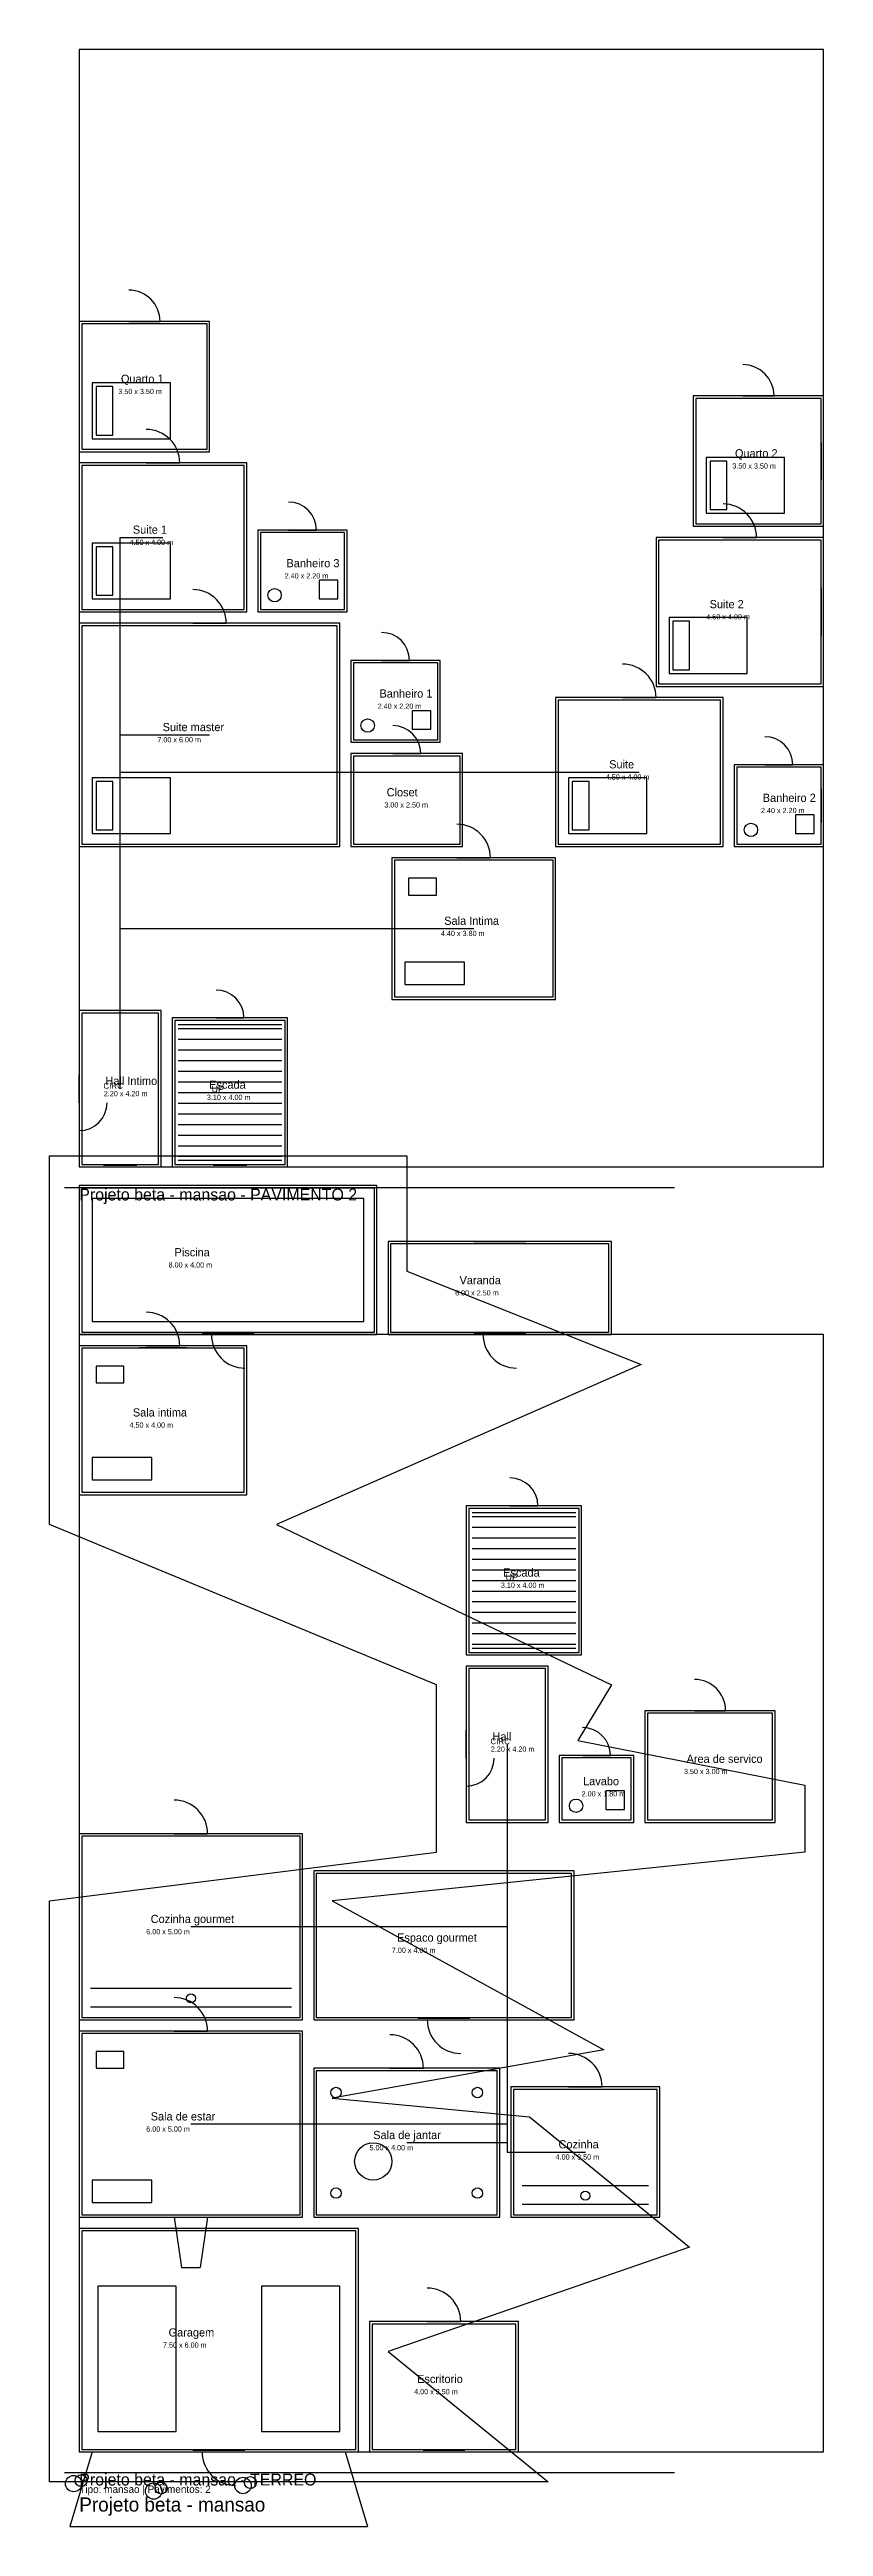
# Model space of a CAD drawing. Extents: x -0.8 to 20, y -2 to 64.5.
import ezdxf

# ---------------------------------------------------------------- set-up
doc = ezdxf.new("R2010")
doc.units = 0

msp = doc.modelspace()

# ---------------------------------------------------------------- linework, layer by layer
at = {"layer": 'CIRCULATION', "color": 8}
for p, q in [((1.1, 36.6), (1.1, 51.4)), ((1.1, 51.4), (2.25, 51.4)), ((1.1, 36.6), (1.1, 46.1)), ((1.1, 46.1), (3.5, 46.1)), ((1.1, 36.6), (1.1, 45.1)), ((1.1, 45.1), (15.05, 45.1)), ((1.1, 36.6), (1.1, 40.9)), ((1.1, 40.9), (10.6, 40.9)), ((11.5, 19), (11.5, 8.8)), ((11.5, 19), (11.5, 8.3)), ((11.5, 19), (11.5, 8.05)), ((11.5, 19), (11.5, 14.1)), ((11.5, 14.1), (3, 14.1)), ((11.5, 8.8), (3, 8.8)), ((11.5, 8.3), (8.8, 8.3)), ((11.5, 8.05), (13.6, 8.05))]:
    msp.add_line(p, q, dxfattribs=at)
at = {"layer": 'DOORS', "color": 1}
for p, q in [((1.33, 57.2), (2.17, 57.2)), ((17.83, 55.2), (18.67, 55.2)), ((1.8, 53.4), (2.7, 53.4)), ((5.625, 51.6), (6.375, 51.6)), ((17.3, 51.4), (18.2, 51.4)), ((3.05, 49.1), (3.95, 49.1)), ((8.125, 48.1), (8.875, 48.1)), ((14.6, 47.1), (15.5, 47.1)), ((8.425, 45.6), (9.175, 45.6)), ((18.425, 45.3), (19.175, 45.3)), ((10.15, 42.8), (11.05, 42.8)), ((3.675, 38.5), (4.425, 38.5)), ((0, 36.225), (0, 36.975)), ((3.55, 30), (4.45, 30)), ((10.85, 30), (11.75, 30)), ((1.8, 29.7), (2.7, 29.7)), ((11.575, 25.4), (12.325, 25.4)), ((10.4, 18.625), (10.4, 19.375)), ((16.53, 19.9), (17.37, 19.9)), ((13.525, 18.7), (14.275, 18.7)), ((2.55, 16.6), (3.45, 16.6)), ((9.35, 11.6), (10.25, 11.6)), ((2.55, 11.3), (3.45, 11.3)), ((8.35, 10.3), (9.25, 10.3)), ((13.15, 9.8), (14.05, 9.8)), ((9.35, 3.5), (10.25, 3.5)), ((3.3, 0), (4.2, 0))]:
    msp.add_line(p, q, dxfattribs=at)
at = {"layer": 'DOORS', "color": 6}
for centre, radius, start, end in [((1.33, 57.2), 0.84, 0, 90), ((17.83, 55.2), 0.84, 0, 90), ((1.8, 53.4), 0.9, 0, 90), ((5.625, 51.6), 0.75, 0, 90), ((17.3, 51.4), 0.9, 0, 90), ((3.05, 49.1), 0.9, 0, 90), ((8.125, 48.1), 0.75, 0, 90), ((14.6, 47.1), 0.9, 0, 90), ((8.425, 45.6), 0.75, 0, 90), ((18.425, 45.3), 0.75, 0, 90), ((10.15, 42.8), 0.9, 0, 90), ((3.675, 38.5), 0.75, 0, 90), ((0, 36.225), 0.75, 270, 360), ((1.8, 29.7), 0.9, 0, 90), ((4.45, 30), 0.9, 180, 270), ((11.75, 30), 0.9, 180, 270), ((11.575, 25.4), 0.75, 0, 90), ((16.53, 19.9), 0.84, 0, 90), ((13.525, 18.7), 0.75, 0, 90), ((10.4, 18.625), 0.75, 270, 360), ((2.55, 16.6), 0.9, 0, 90), ((2.55, 11.3), 0.9, 0, 90), ((10.25, 11.6), 0.9, 180, 270), ((8.35, 10.3), 0.9, 0, 90), ((13.15, 9.8), 0.9, 0, 90), ((9.35, 3.5), 0.9, 0, 90), ((4.2, 0), 0.9, 180, 270)]:
    msp.add_arc(centre, radius, start, end, dxfattribs=at)
at = {"layer": 'FIXTURES', "color": 4}
for p, q in [((6.95, 50.25), (6.45, 50.25)), ((6.45, 50.25), (6.45, 49.75)), ((6.95, 49.75), (6.95, 50.25)), ((6.45, 49.75), (6.95, 49.75)), ((9.45, 46.75), (8.95, 46.75)), ((8.95, 46.75), (8.95, 46.25)), ((9.45, 46.25), (9.45, 46.75)), ((8.95, 46.25), (9.45, 46.25)), ((19.75, 43.95), (19.25, 43.95)), ((19.25, 43.95), (19.25, 43.45)), ((19.75, 43.45), (19.75, 43.95)), ((19.25, 43.45), (19.75, 43.45)), ((14.65, 17.75), (14.15, 17.75)), ((14.15, 17.75), (14.15, 17.25)), ((14.65, 17.25), (14.65, 17.75)), ((14.15, 17.25), (14.65, 17.25))]:
    msp.add_line(p, q, dxfattribs=at)
at = {"layer": 'FIXTURES', "color": 3}
for p, q in [((0.3, 12.45), (5.7, 12.45)), ((0.3, 11.95), (5.7, 11.95)), ((11.9, 7.15), (15.3, 7.15)), ((11.9, 6.65), (15.3, 6.65))]:
    msp.add_line(p, q, dxfattribs=at)
at = {"layer": 'FIXTURES', "color": 2}
for centre in [(5.25, 49.85), (7.75, 46.35), (18.05, 43.55), (13.35, 17.35)]:
    msp.add_circle(centre, 0.18, dxfattribs=at)
at = {"layer": 'FIXTURES', "color": 1}
for centre in [(3, 12.18), (13.6, 6.88)]:
    msp.add_circle(centre, 0.12, dxfattribs=at)
at = {"layer": 'FURNITURE', "color": 6}
for p, q in [((2.45, 55.55), (0.35, 55.55)), ((0.35, 55.55), (0.35, 54.05)), ((2.45, 54.05), (2.45, 55.55)), ((0.35, 54.05), (2.45, 54.05)), ((18.95, 53.55), (16.85, 53.55)), ((16.85, 53.55), (16.85, 52.05)), ((18.95, 52.05), (18.95, 53.55)), ((16.85, 52.05), (18.95, 52.05)), ((2.45, 51.25), (0.35, 51.25)), ((0.35, 51.25), (0.35, 49.75)), ((2.45, 49.75), (2.45, 51.25)), ((0.35, 49.75), (2.45, 49.75)), ((17.95, 49.25), (15.85, 49.25)), ((15.85, 49.25), (15.85, 47.75)), ((17.95, 47.75), (17.95, 49.25)), ((15.85, 47.75), (17.95, 47.75)), ((2.45, 44.95), (0.35, 44.95)), ((0.35, 44.95), (0.35, 43.45)), ((2.45, 43.45), (2.45, 44.95)), ((15.25, 44.95), (13.15, 44.95)), ((13.15, 44.95), (13.15, 43.45)), ((15.25, 43.45), (15.25, 44.95)), ((0.35, 43.45), (2.45, 43.45)), ((13.15, 43.45), (15.25, 43.45)), ((9.6, 42.25), (8.85, 42.25)), ((8.85, 42.25), (8.85, 41.8)), ((9.6, 41.8), (9.6, 42.25)), ((8.85, 41.8), (9.6, 41.8)), ((10.35, 40), (8.75, 40)), ((8.75, 40), (8.75, 39.4)), ((10.35, 39.4), (10.35, 40)), ((8.75, 39.4), (10.35, 39.4)), ((1.2, 29.15), (0.45, 29.15)), ((0.45, 29.15), (0.45, 28.7)), ((0.45, 28.7), (1.2, 28.7)), ((1.2, 28.7), (1.2, 29.15)), ((1.95, 26.7), (0.35, 26.7)), ((0.35, 26.7), (0.35, 26.1)), ((1.95, 26.1), (1.95, 26.7)), ((0.35, 26.1), (1.95, 26.1)), ((1.2, 10.75), (0.45, 10.75)), ((0.45, 10.75), (0.45, 10.3)), ((1.2, 10.3), (1.2, 10.75)), ((0.45, 10.3), (1.2, 10.3)), ((1.95, 7.3), (0.35, 7.3)), ((0.35, 7.3), (0.35, 6.7)), ((0.35, 6.7), (1.95, 6.7)), ((1.95, 6.7), (1.95, 7.3))]:
    msp.add_line(p, q, dxfattribs=at)
at = {"layer": 'FURNITURE', "color": 8}
for p, q in [((0.9, 55.45), (0.45, 55.45)), ((0.45, 55.45), (0.45, 54.15)), ((0.9, 54.15), (0.9, 55.45)), ((0.45, 54.15), (0.9, 54.15)), ((17.4, 53.45), (16.95, 53.45)), ((16.95, 53.45), (16.95, 52.15)), ((17.4, 52.15), (17.4, 53.45)), ((16.95, 52.15), (17.4, 52.15)), ((0.9, 51.15), (0.45, 51.15)), ((0.45, 51.15), (0.45, 49.85)), ((0.9, 49.85), (0.9, 51.15)), ((0.45, 49.85), (0.9, 49.85)), ((16.4, 49.15), (15.95, 49.15)), ((15.95, 49.15), (15.95, 47.85)), ((16.4, 47.85), (16.4, 49.15)), ((15.95, 47.85), (16.4, 47.85)), ((0.9, 44.85), (0.45, 44.85)), ((0.45, 44.85), (0.45, 43.55)), ((0.9, 43.55), (0.9, 44.85)), ((13.7, 44.85), (13.25, 44.85)), ((13.25, 44.85), (13.25, 43.55)), ((13.7, 43.55), (13.7, 44.85)), ((0.45, 43.55), (0.9, 43.55)), ((13.25, 43.55), (13.7, 43.55))]:
    msp.add_line(p, q, dxfattribs=at)
at = {"layer": 'FURNITURE', "color": 5}
for p, q in [((2.6, 4.45), (0.5, 4.45)), ((0.5, 4.45), (0.5, 0.55)), ((2.6, 0.55), (2.6, 4.45)), ((7, 4.45), (4.9, 4.45)), ((4.9, 4.45), (4.9, 0.55)), ((7, 0.55), (7, 4.45)), ((0.5, 0.55), (2.6, 0.55)), ((4.9, 0.55), (7, 0.55))]:
    msp.add_line(p, q, dxfattribs=at)
at = {"layer": 'FURNITURE', "color": 2}
for centre, radius in [((6.9, 9.65), 0.14), ((10.7, 9.65), 0.14), ((7.9, 7.8), 0.5), ((6.9, 6.95), 0.14), ((10.7, 6.95), 0.14)]:
    msp.add_circle(centre, radius, dxfattribs=at)
at = {"layer": 'GUIDES', "color": 9}
for p, q in [((-0.4, 33.95), (16, 33.95)), ((-0.4, -0.55), (16, -0.55))]:
    msp.add_line(p, q, dxfattribs=at)
at = {"layer": 'LANDSCAPE', "color": 4}
for p, q in [((7.65, 33.65), (0.35, 33.65)), ((0.35, 33.65), (0.35, 30.35)), ((7.65, 30.35), (7.65, 33.65)), ((0.35, 30.35), (7.65, 30.35))]:
    msp.add_line(p, q, dxfattribs=at)
at = {"layer": 'LANDSCAPE', "color": 3}
for p, q in [((2.55, 6.3), (2.75, 4.95)), ((3.45, 6.3), (3.25, 4.95)), ((2.75, 4.95), (3.25, 4.95))]:
    msp.add_line(p, q, dxfattribs=at)
at = {"layer": 'LANDSCAPE', "color": 2}
for p, q in [((0.35, 0), (-0.25, -2)), ((7.15, 0), (7.75, -2)), ((-0.25, -2), (7.75, -2))]:
    msp.add_line(p, q, dxfattribs=at)
at = {"layer": 'LANDSCAPE', "color": 3}
for centre, radius in [((-0.15, -0.85), 0.22), ((0.05, -0.77), 0.16), ((4.6, -0.82), 0.16), ((2, -1.05), 0.22), ((2.2, -0.97), 0.16), ((4.4, -0.9), 0.22)]:
    msp.add_circle(centre, radius, dxfattribs=at)
at = {"layer": 'OUTLINE', "color": 3}
for p, q in [((-0.8, 31.7), (-0.8, 34.8)), ((-0.8, 34.8), (8.8, 34.8)), ((8.8, 34.8), (8.8, 31.7)), ((-0.8, 29.2), (-0.8, 31.7)), ((8.8, 31.7), (15.1, 29.2)), ((-0.8, 24.9), (-0.8, 29.2)), ((15.1, 29.2), (5.3, 24.9)), ((9.6, 20.6), (-0.8, 24.9)), ((5.3, 24.9), (14.3, 20.6)), ((9.6, 19.1), (9.6, 20.6)), ((14.3, 20.6), (13.4, 19.1)), ((9.6, 17.9), (9.6, 19.1)), ((13.4, 19.1), (19.5, 17.9)), ((9.6, 16.1), (9.6, 17.9)), ((19.5, 17.9), (19.5, 16.1)), ((-0.8, 14.8), (9.6, 16.1)), ((19.5, 16.1), (6.8, 14.8)), ((-0.8, 10.8), (-0.8, 14.8)), ((6.8, 14.8), (14.1, 10.8)), ((-0.8, 9.5), (-0.8, 10.8)), ((14.1, 10.8), (6.8, 9.5)), ((-0.8, 9), (-0.8, 9.5)), ((6.8, 9.5), (12.1, 9)), ((-0.8, 5.5), (-0.8, 9)), ((12.1, 9), (16.4, 5.5)), ((-0.8, 2.7), (-0.8, 5.5)), ((16.4, 5.5), (8.3, 2.7)), ((-0.8, -0.8), (-0.8, 2.7)), ((8.3, 2.7), (12.6, -0.8)), ((12.6, -0.8), (-0.8, -0.8))]:
    msp.add_line(p, q, dxfattribs=at)
at = {"layer": 'PLOT', "color": 8}
for p, q in [((20, 64.5), (0, 64.5)), ((0, 64.5), (0, 34.5)), ((20, 34.5), (20, 64.5)), ((0, 34.5), (20, 34.5)), ((20, 30), (0, 30)), ((0, 30), (0, 0)), ((20, 0), (20, 30)), ((0, 0), (20, 0))]:
    msp.add_line(p, q, dxfattribs=at)
at = {"layer": 'STAIRS', "color": 4}
for p, q in [((2.66, 38.32), (5.44, 38.32)), ((2.66, 38.214), (5.44, 38.214)), ((2.66, 37.929), (5.44, 37.929)), ((2.66, 37.643), (5.44, 37.643)), ((2.66, 37.357), (5.44, 37.357)), ((2.66, 37.071), (5.44, 37.071)), ((2.66, 36.786), (5.44, 36.786)), ((2.66, 36.5), (5.44, 36.5)), ((2.66, 36.214), (5.44, 36.214)), ((2.66, 35.929), (5.44, 35.929)), ((2.66, 35.643), (5.44, 35.643)), ((2.66, 35.357), (5.44, 35.357)), ((2.66, 35.071), (5.44, 35.071)), ((2.66, 34.786), (5.44, 34.786)), ((2.66, 34.68), (5.44, 34.68)), ((10.56, 25.22), (13.34, 25.22)), ((10.56, 25.114), (13.34, 25.114)), ((10.56, 24.829), (13.34, 24.829)), ((10.56, 24.543), (13.34, 24.543)), ((10.56, 24.257), (13.34, 24.257)), ((10.56, 23.971), (13.34, 23.971)), ((10.56, 23.686), (13.34, 23.686)), ((10.56, 23.4), (13.34, 23.4)), ((10.56, 23.114), (13.34, 23.114)), ((10.56, 22.829), (13.34, 22.829)), ((10.56, 22.543), (13.34, 22.543)), ((10.56, 22.257), (13.34, 22.257)), ((10.56, 21.971), (13.34, 21.971)), ((10.56, 21.686), (13.34, 21.686)), ((10.56, 21.58), (13.34, 21.58))]:
    msp.add_line(p, q, dxfattribs=at)
at = {"layer": 'WALLS', "color": 7}
for p, q in [((3.5, 57.2), (0, 57.2)), ((0, 57.2), (0, 53.7)), ((3.5, 53.7), (3.5, 57.2)), ((20, 55.2), (16.5, 55.2)), ((16.5, 55.2), (16.5, 51.7)), ((20, 51.7), (20, 55.2)), ((0, 53.7), (3.5, 53.7)), ((4.5, 53.4), (0, 53.4)), ((0, 53.4), (0, 49.4)), ((4.5, 49.4), (4.5, 53.4)), ((7.2, 51.6), (4.8, 51.6)), ((4.8, 51.6), (4.8, 49.4)), ((7.2, 49.4), (7.2, 51.6)), ((20, 51.4), (15.5, 51.4)), ((15.5, 51.4), (15.5, 47.4)), ((16.5, 51.7), (20, 51.7)), ((20, 47.4), (20, 51.4)), ((0, 49.4), (4.5, 49.4)), ((4.8, 49.4), (7.2, 49.4)), ((7, 49.1), (0, 49.1)), ((0, 49.1), (0, 43.1)), ((7, 43.1), (7, 49.1)), ((9.7, 48.1), (7.3, 48.1)), ((7.3, 48.1), (7.3, 45.9)), ((9.7, 45.9), (9.7, 48.1)), ((15.5, 47.4), (20, 47.4)), ((17.3, 47.1), (12.8, 47.1)), ((12.8, 47.1), (12.8, 43.1)), ((17.3, 43.1), (17.3, 47.1)), ((7.3, 45.9), (9.7, 45.9)), ((10.3, 45.6), (7.3, 45.6)), ((7.3, 45.6), (7.3, 43.1)), ((10.3, 43.1), (10.3, 45.6)), ((20, 45.3), (17.6, 45.3)), ((17.6, 45.3), (17.6, 43.1)), ((20, 43.1), (20, 45.3)), ((0, 43.1), (7, 43.1)), ((7.3, 43.1), (10.3, 43.1)), ((12.8, 42.8), (8.4, 42.8)), ((8.4, 42.8), (8.4, 39)), ((12.8, 43.1), (17.3, 43.1)), ((12.8, 39), (12.8, 42.8)), ((17.6, 43.1), (20, 43.1)), ((2.2, 38.7), (0, 38.7)), ((0, 38.7), (0, 34.5)), ((2.2, 34.5), (2.2, 38.7)), ((8.4, 39), (12.8, 39)), ((5.6, 38.5), (2.5, 38.5)), ((2.5, 38.5), (2.5, 34.5)), ((5.6, 34.5), (5.6, 38.5)), ((0, 34.5), (2.2, 34.5)), ((8, 34), (0, 34)), ((0, 34), (0, 30)), ((2.5, 34.5), (5.6, 34.5)), ((8, 30), (8, 34)), ((14.3, 32.5), (8.3, 32.5)), ((8.3, 32.5), (8.3, 30)), ((14.3, 30), (14.3, 32.5)), ((0, 30), (8, 30)), ((8.3, 30), (14.3, 30)), ((4.5, 29.7), (0, 29.7)), ((0, 29.7), (0, 25.7)), ((4.5, 25.7), (4.5, 29.7)), ((0, 25.7), (4.5, 25.7)), ((13.5, 25.4), (10.4, 25.4)), ((10.4, 25.4), (10.4, 21.4)), ((13.5, 21.4), (13.5, 25.4)), ((10.4, 21.4), (13.5, 21.4)), ((12.6, 21.1), (10.4, 21.1)), ((10.4, 21.1), (10.4, 16.9)), ((12.6, 16.9), (12.6, 21.1)), ((18.7, 19.9), (15.2, 19.9)), ((15.2, 19.9), (15.2, 16.9)), ((18.7, 16.9), (18.7, 19.9)), ((14.9, 18.7), (12.9, 18.7)), ((12.9, 18.7), (12.9, 16.9)), ((14.9, 16.9), (14.9, 18.7)), ((10.4, 16.9), (12.6, 16.9)), ((12.9, 16.9), (14.9, 16.9)), ((15.2, 16.9), (18.7, 16.9)), ((6, 16.6), (0, 16.6)), ((0, 16.6), (0, 11.6)), ((6, 11.6), (6, 16.6)), ((13.3, 15.6), (6.3, 15.6)), ((6.3, 15.6), (6.3, 11.6)), ((13.3, 11.6), (13.3, 15.6)), ((0, 11.6), (6, 11.6)), ((6.3, 11.6), (13.3, 11.6)), ((6, 11.3), (0, 11.3)), ((0, 11.3), (0, 6.3)), ((6, 6.3), (6, 11.3)), ((11.3, 10.3), (6.3, 10.3)), ((6.3, 10.3), (6.3, 6.3)), ((11.3, 6.3), (11.3, 10.3)), ((15.6, 9.8), (11.6, 9.8)), ((11.6, 9.8), (11.6, 6.3)), ((15.6, 6.3), (15.6, 9.8)), ((0, 6.3), (6, 6.3)), ((7.5, 6), (0, 6)), ((0, 6), (0, 0)), ((6.3, 6.3), (11.3, 6.3)), ((7.5, 0), (7.5, 6)), ((11.6, 6.3), (15.6, 6.3)), ((11.8, 3.5), (7.8, 3.5)), ((7.8, 3.5), (7.8, 0)), ((11.8, 0), (11.8, 3.5)), ((0, 0), (7.5, 0)), ((7.8, 0), (11.8, 0))]:
    msp.add_line(p, q, dxfattribs=at)
at = {"layer": 'WALLS_INNER', "color": 8}
for p, q in [((3.433, 57.133), (0.068, 57.133)), ((0.068, 57.133), (0.068, 53.768)), ((3.433, 53.768), (3.433, 57.133)), ((19.933, 55.133), (16.567, 55.133)), ((16.567, 55.133), (16.567, 51.768)), ((19.933, 51.768), (19.933, 55.133)), ((0.068, 53.768), (3.433, 53.768)), ((4.433, 53.332), (0.068, 53.332)), ((0.068, 53.332), (0.068, 49.468)), ((4.433, 49.468), (4.433, 53.332)), ((7.132, 51.532), (4.867, 51.532)), ((4.867, 51.532), (4.867, 49.468)), ((7.132, 49.468), (7.132, 51.532)), ((19.933, 51.332), (15.568, 51.332)), ((15.568, 51.332), (15.568, 47.468)), ((16.567, 51.768), (19.933, 51.768)), ((19.933, 47.468), (19.933, 51.332)), ((0.068, 49.468), (4.433, 49.468)), ((4.867, 49.468), (7.132, 49.468)), ((6.933, 49.032), (0.068, 49.032)), ((0.068, 49.032), (0.068, 43.168)), ((6.933, 43.168), (6.933, 49.032)), ((9.632, 48.032), (7.367, 48.032)), ((7.367, 48.032), (7.367, 45.968)), ((9.632, 45.968), (9.632, 48.032)), ((15.568, 47.468), (19.933, 47.468)), ((17.233, 47.032), (12.868, 47.032)), ((12.868, 47.032), (12.868, 43.168)), ((17.233, 43.168), (17.233, 47.032)), ((7.367, 45.968), (9.632, 45.968)), ((10.232, 45.532), (7.367, 45.532)), ((7.367, 45.532), (7.367, 43.168)), ((10.232, 43.168), (10.232, 45.532)), ((19.933, 45.233), (17.668, 45.233)), ((17.668, 45.233), (17.668, 43.168)), ((19.933, 43.168), (19.933, 45.233)), ((0.068, 43.168), (6.933, 43.168)), ((7.367, 43.168), (10.232, 43.168)), ((12.732, 42.732), (8.468, 42.732)), ((8.468, 42.732), (8.468, 39.068)), ((12.732, 39.068), (12.732, 42.732)), ((12.868, 43.168), (17.233, 43.168)), ((17.668, 43.168), (19.933, 43.168)), ((2.133, 38.633), (0.068, 38.633)), ((0.068, 38.633), (0.068, 34.568)), ((2.133, 34.568), (2.133, 38.633)), ((8.468, 39.068), (12.732, 39.068)), ((5.532, 38.432), (2.567, 38.432)), ((2.567, 38.432), (2.567, 34.568)), ((5.532, 34.568), (5.532, 38.432)), ((0.068, 34.568), (2.133, 34.568)), ((7.933, 33.932), (0.068, 33.932)), ((0.068, 33.932), (0.068, 30.067)), ((2.567, 34.568), (5.532, 34.568)), ((7.933, 30.067), (7.933, 33.932)), ((14.232, 32.432), (8.368, 32.432)), ((8.368, 32.432), (8.368, 30.067)), ((14.232, 30.067), (14.232, 32.432)), ((0.068, 30.067), (7.933, 30.067)), ((8.368, 30.067), (14.232, 30.067)), ((4.433, 29.633), (0.068, 29.633)), ((0.068, 29.633), (0.068, 25.767)), ((4.433, 25.767), (4.433, 29.633)), ((0.068, 25.767), (4.433, 25.767)), ((13.432, 25.332), (10.468, 25.332)), ((10.468, 25.332), (10.468, 21.467)), ((13.432, 21.467), (13.432, 25.332)), ((10.468, 21.467), (13.432, 21.467)), ((12.533, 21.032), (10.468, 21.032)), ((10.468, 21.032), (10.468, 16.967)), ((12.533, 16.967), (12.533, 21.032)), ((18.633, 19.832), (15.268, 19.832)), ((15.268, 19.832), (15.268, 16.967)), ((18.633, 16.967), (18.633, 19.832)), ((14.832, 18.633), (12.968, 18.633)), ((12.968, 18.633), (12.968, 16.967)), ((14.832, 16.967), (14.832, 18.633)), ((10.468, 16.967), (12.533, 16.967)), ((12.968, 16.967), (14.832, 16.967)), ((15.268, 16.967), (18.633, 16.967)), ((5.933, 16.533), (0.068, 16.533)), ((0.068, 16.533), (0.068, 11.668)), ((5.933, 11.668), (5.933, 16.533)), ((13.232, 15.532), (6.367, 15.532)), ((6.367, 15.532), (6.367, 11.668)), ((13.232, 11.668), (13.232, 15.532)), ((0.068, 11.668), (5.933, 11.668)), ((6.367, 11.668), (13.232, 11.668)), ((5.933, 11.232), (0.068, 11.232)), ((0.068, 11.232), (0.068, 6.367)), ((5.933, 6.367), (5.933, 11.232)), ((11.232, 10.232), (6.367, 10.232)), ((6.367, 10.232), (6.367, 6.367)), ((11.232, 6.367), (11.232, 10.232)), ((15.532, 9.732), (11.668, 9.732)), ((11.668, 9.732), (11.668, 6.367)), ((15.532, 6.367), (15.532, 9.732)), ((0.068, 6.367), (5.933, 6.367)), ((6.367, 6.367), (11.232, 6.367)), ((11.668, 6.367), (15.532, 6.367)), ((7.433, 5.933), (0.068, 5.933)), ((0.068, 5.933), (0.068, 0.068)), ((7.433, 0.068), (7.433, 5.933)), ((11.732, 3.433), (7.867, 3.433)), ((7.867, 3.433), (7.867, 0.068)), ((11.732, 0.068), (11.732, 3.433)), ((0.068, 0.068), (7.433, 0.068)), ((7.867, 0.068), (11.732, 0.068))]:
    msp.add_line(p, q, dxfattribs=at)
at = {"layer": 'WINDOWS', "color": 5}
for p, q in [((19.95, 52.96), (19.95, 53.94)), ((19.95, 48.77), (19.95, 50.03)), ((19.95, 43.75), (19.95, 44.65)), ((0.65, 34.55), (1.55, 34.55)), ((3.6, 34.55), (4.5, 34.55)), ((10.6, 32.45), (12, 32.45)), ((3.3, 30.05), (4.7, 30.05)), ((10.6, 30.05), (12, 30.05)), ((1.62, 29.65), (2.88, 29.65)), ((9.1, 11.65), (10.5, 11.65)), ((3.05, 0.05), (4.45, 0.05)), ((9.24, 0.05), (10.36, 0.05))]:
    msp.add_line(p, q, dxfattribs=at)

# ---------------------------------------------------------------- texts
at = {"layer": 'STAIRS', "color": 1}
for p in [(3.554, 36.5), (11.454, 23.4)]:
    msp.add_text('UP', height=0.18, dxfattribs=at).set_placement(p)
at = {"layer": 'TEXT', "color": 8}
for s, height, p in [('3.50 x 3.50 m', 0.14, (1.05, 55.25)), ('3.50 x 3.50 m', 0.14, (17.55, 53.25)), ('4.50 x 4.00 m', 0.14, (1.35, 51.2)), ('2.40 x 2.20 m', 0.14, (5.52, 50.3)), ('4.50 x 4.00 m', 0.14, (16.85, 49.2)), ('2.40 x 2.20 m', 0.14, (8.02, 46.8)), ('7.00 x 6.00 m', 0.14, (2.1, 45.9)), ('4.50 x 4.00 m', 0.14, (14.15, 44.9)), ('3.00 x 2.50 m', 0.14, (8.2, 44.15)), ('2.40 x 2.20 m', 0.14, (18.32, 44)), ('4.40 x 3.80 m', 0.14, (9.72, 40.7)), ('2.20 x 4.20 m', 0.14, (0.66, 36.4)), ('3.10 x 4.00 m', 0.14, (3.43, 36.3)), ('8.00 x 4.00 m', 0.14, (2.4, 31.8)), ('6.00 x 2.50 m', 0.14, (10.1, 31.05)), ('4.50 x 4.00 m', 0.14, (1.35, 27.5)), ('3.10 x 4.00 m', 0.14, (11.33, 23.2)), ('2.20 x 4.20 m', 0.14, (11.06, 18.8)), ('3.50 x 3.00 m', 0.14, (16.25, 18.2)), ('2.00 x 1.80 m', 0.14, (13.5, 17.6)), ('6.00 x 5.00 m', 0.14, (1.8, 13.9)), ('7.00 x 4.00 m', 0.14, (8.4, 13.4)), ('6.00 x 5.00 m', 0.14, (1.8, 8.6)), ('5.00 x 4.00 m', 0.14, (7.8, 8.1)), ('4.00 x 3.50 m', 0.14, (12.8, 7.85)), ('7.50 x 6.00 m', 0.14, (2.25, 2.8)), ('4.00 x 3.50 m', 0.14, (9, 1.55)), ('Tipo: mansao | Pavimentos: 2', 0.2, (0, -1.1))]:
    msp.add_text(s, height=height, dxfattribs=at).set_placement(p)
at = {"layer": 'TEXT', "color": 2}
for s, height, p in [('Quarto 1', 0.22, (1.12, 55.55)), ('Quarto 2', 0.22, (17.62, 53.55)), ('Suite 1', 0.22, (1.44, 51.5)), ('Banheiro 3', 0.22, (5.568, 50.6)), ('Suite 2', 0.22, (16.94, 49.5)), ('Banheiro 1', 0.22, (8.068, 47.1)), ('Suite master', 0.22, (2.24, 46.2)), ('Suite', 0.22, (14.24, 45.2)), ('Closet', 0.22, (8.26, 44.45)), ('Banheiro 2', 0.22, (18.368, 44.3)), ('Sala Intima', 0.22, (9.808, 41)), ('Hall Intimo', 0.22, (0.704, 36.7)), ('Escada', 0.22, (3.492, 36.6)), ('Piscina', 0.22, (2.56, 32.1)), ('Varanda', 0.22, (10.22, 31.35)), ('Sala intima', 0.22, (1.44, 27.8)), ('Escada', 0.22, (11.392, 23.5)), ('Hall', 0.22, (11.104, 19.1)), ('Area de servico', 0.22, (16.32, 18.5)), ('Lavabo', 0.22, (13.54, 17.9)), ('Cozinha gourmet', 0.22, (1.92, 14.2)), ('Espaco gourmet', 0.22, (8.54, 13.7)), ('Sala de estar', 0.22, (1.92, 8.9)), ('Sala de jantar', 0.22, (7.9, 8.4)), ('Cozinha', 0.22, (12.88, 8.15)), ('Garagem', 0.22, (2.4, 3.1)), ('Escritorio', 0.22, (9.08, 1.85)), ('Projeto beta - mansao', 0.38, (0, -1.6))]:
    msp.add_text(s, height=height, dxfattribs=at).set_placement(p)
at = {"layer": 'TEXT', "color": 5}
for p in [(0.65, 36.6), (11.05, 19)]:
    msp.add_text('CIRC', height=0.16, dxfattribs=at).set_placement(p)
at = {"layer": 'TEXT', "color": 3}
for s, p in [('Projeto beta - mansao - PAVIMENTO 2', (0, 33.6)), ('Projeto beta - mansao - TERREO', (0, -0.9))]:
    msp.add_text(s, height=0.32, dxfattribs=at).set_placement(p)

doc.saveas('drawing.dxf')
